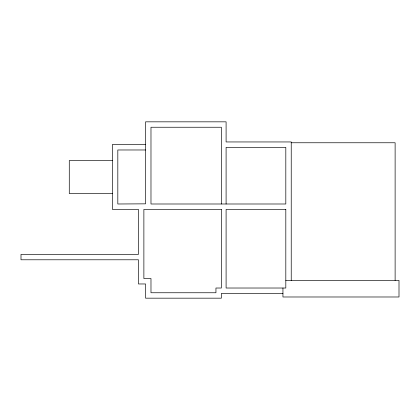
<?xml version="1.0" encoding="UTF-8"?>
<svg xmlns="http://www.w3.org/2000/svg" width="420" height="420" viewBox="0 0 420 420"><rect width="100%" height="100%" fill="white"/><g stroke="black" fill="none" stroke-linecap="round" stroke-linejoin="round"><path stroke-width="0.63" d="M291.233 142.763L395.12 142.763L395.12 280.418M145.567 144.48L112.408 144.48L112.408 209.407L138.458 209.407L138.458 254.373L21 254.373L21 259.786L138.458 259.786L138.458 283.967L145.567 283.967L145.567 298.169L221.361 298.169L221.361 293.438L282.944 293.438M145.567 149.977L117.82 149.977L117.82 203.994L145.567 203.842L145.567 121.832L226.097 121.832L226.097 141.95L291.233 141.95L291.233 280.418M112.408 160.55L69.279 160.55L69.279 193.531L112.408 193.531M285.815 280.418L399 280.418L399 296.987L282.944 296.987L282.944 288.02M226.097 203.994L226.097 147.362L285.815 147.362L285.815 203.994L150.98 203.994L150.98 127.244L221.361 127.244L221.361 203.994M221.361 209.407L143.876 209.407L143.876 278.555L150.98 278.555L150.98 292.756L215.943 292.756L215.943 288.02L221.361 288.02L221.361 209.407M285.815 209.407L226.097 209.407L226.097 288.02L285.815 288.02L285.815 209.407"/></g></svg>
